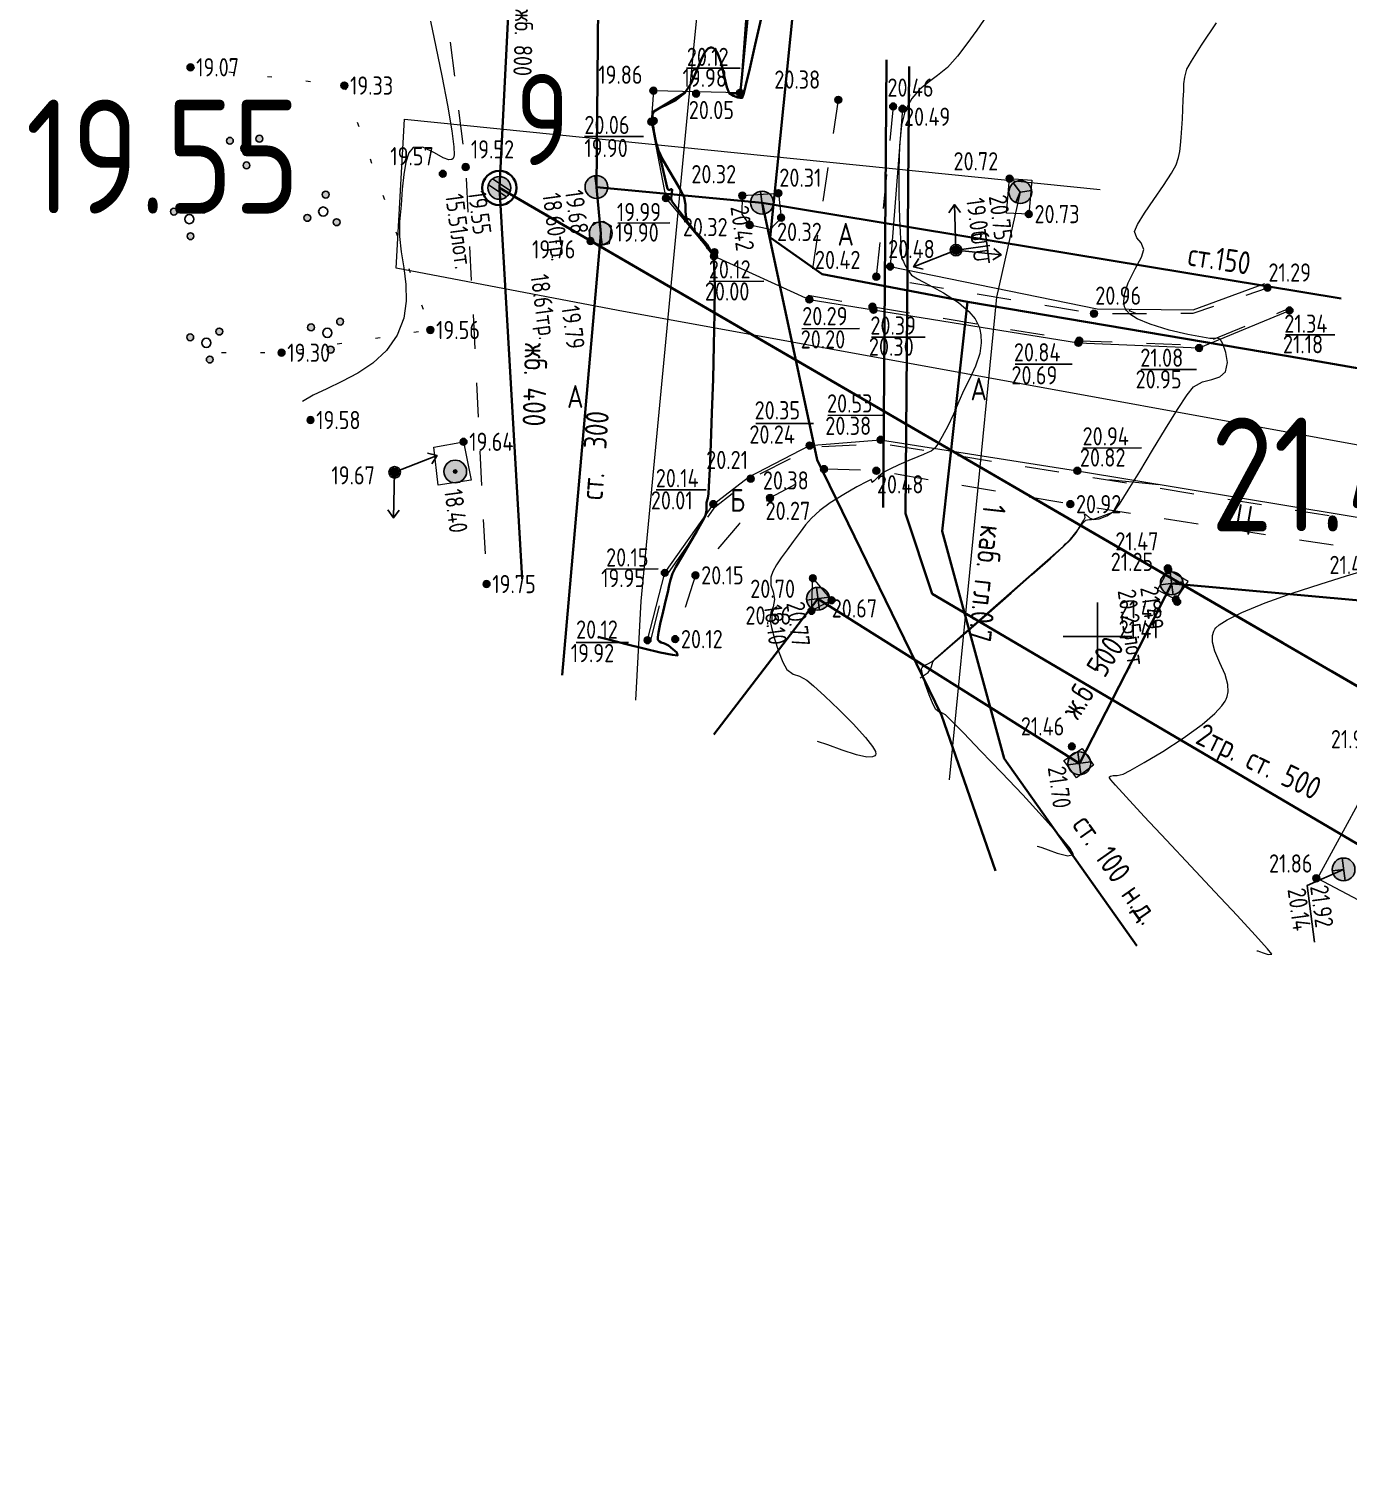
# Model space of a CAD drawing. Header units: metres. Extents: x -149473 to 83396, y -14167 to 104709.
# Drawn here: x -4779.5 to -4750.56, y 42600.38 to 42632.06 of the extents above; entities that cross this region are included whole.
import ezdxf

# ---------------------------------------------------------------- set-up
doc = ezdxf.new("R2010")
doc.units = ezdxf.units.M
for name, pattern in [('g5_01_5x1_5', [1.5, 0.75, -0.75]), ('g5_366', [0.85, 0.1, -0.75]), ('осеваяX2', [4, 2.5, -0.5, 0.5, -0.5])]:
    doc.linetypes.add(name, pattern=pattern)
for name, color, linetype, transparency in [('02_Сетка', 7, 'Continuous', 0.6), ('06_Инженерно-технические сооружения', 7, 'Continuous', 0.6), ('07_Объекты электропередачи', 7, 'Continuous', 0.6), ('10_Границы покрытий и угодий', 7, 'Continuous', 0.6), ('13_Растительность', 7, 'Continuous', 0.6), ('19_Горизонтали', 7, 'Continuous', 0.6), ('30_Канализация', 7, 'Continuous', 0.6), ('31_Водопровод', 7, 'Continuous', 0.6), ('32_Теплосеть', 7, 'Continuous', 0.6), ('33_Газопровод', 7, 'Continuous', 0.6), ('35_Телефон', 7, 'Continuous', 0.6), ('38_Кабели высокого напряжения', 7, 'Continuous', 0.6), ('44_Крышки колодцев', 7, 'Continuous', 0.6), ('45_Номера колодцев', 7, 'Continuous', 0.6), ('61_Отметки высоты поверхности', 7, 'Continuous', 0.6)]:
    doc.layers.add(name, color=color, linetype=linetype, transparency=transparency)
doc.layers.add('Viewport2ForCustomObjects_0', color=7, linetype='Continuous')
for name, color, linetype, lineweight in [('Сети_Горизонтали.Вспомогательные', 1, 'Continuous', 9), ('Сети_Горизонтали.Основные', 1, 'Continuous', 30), ('Сети_К2', 40, 'Continuous', 30), ('Сети_К2.Метки', 40, 'Continuous', 30), ('Сети_Трасса', 1, 'осеваяX2', 30)]:
    doc.layers.add(name, color=color, linetype=linetype, lineweight=lineweight)
doc.styles.add('CustomTextStyle123', font='GOST_0.TTF', dxfattribs={"height": 4})
doc.styles.add('LIKE11', font='GOST_0.TTF')
doc.styles.add('LIKE17', font='GOST_0.TTF')
doc.styles.add('LIKE32', font='GOST_0.TTF')
doc.styles.add('Line_GUGK', font='GOST_0.TTF')
doc.styles.get("Standard").update_dxf_attribs({"font": 'GOST_0.TTF'})
doc.linetypes.add('g5_119_1', pattern='A,4,-1,[31,GUGK_2005.shx,S=0.1,R=0,X=0,Y=0],0.35,[31,GUGK_2005.shx,S=0.08,R=0,X=0,Y=0],3.3,[31,GUGK_2005.shx,S=0.08,R=180,X=0,Y=0],0.35,[31,GUGK_2005.shx,S=0.1,R=180,X=0,Y=0],-1', length=10)
doc.linetypes.add('g5_121_kl', pattern='A,4,-0.4,["Кл",Line_GUGK,S=1,R=0,X=0,Y=-0.5],-2.2,12', length=18.6)
doc.linetypes.add('g5_122_g', pattern='A,1,-1,1.5,-0.4,["Г",Line_GUGK,S=1,R=0,X=0,Y=-0.5],-1.5,1.5,-1,4,-1,4,-1,3', length=20.9)
doc.linetypes.add('g5_122_k', pattern='A,1,-1,1.5,-0.4,["К",Line_GUGK,S=1,R=0,X=0,Y=-0.5],-1.5,1.5,-1,4,-1,4,-1,3', length=20.9)
doc.linetypes.add('g5_122_kl', pattern='A,1,-1,1.5,-0.4,["Кл",Line_GUGK,S=1,R=0,X=0,Y=-0.5],-2.4,1.5,-1,4,-1,4,-1,3', length=21.8)
doc.linetypes.add('g5_122_t', pattern='A,1,-1,1.5,-0.4,["Т",Line_GUGK,S=1,R=0,X=0,Y=-0.5],-1.5,1.5,-1,4,-1,4,-1,3', length=20.9)
doc.linetypes.add('g5_122_v', pattern='A,1,-1,1.5,-0.4,["В",Line_GUGK,S=1,R=0,X=0,Y=-0.5],-1.5,1.5,-1,4,-1,4,-1,3', length=20.9)
doc.linetypes.add('g5_133_t', pattern='A,2,[27,GUGK_2005.shx,S=0.4,R=0,X=0,Y=0],2,-1,2,[27,GUGK_2005.shx,S=0.4,R=0,X=0,Y=0],2,-1,2,[27,GUGK_2005.shx,S=0.4,R=0,X=0,Y=0],2,-0.1,["V",Line_GUGK,S=1,R=0,X=0,Y=-0.5],-1', length=15.1)
doc.linetypes.add('g5_397_1', pattern='A,0,-0.625,[39,GUGK_2005.shx,S=0.5,R=0,X=0.5,Y=0],-1.25,[24,GUGK_2005.shx,S=0.5,R=0,X=0.5,Y=0],-0.625', length=2.5)

# ---------------------------------------------------------------- blocks, each defined once
blk = doc.blocks.new('g5_395_1')
h = blk.add_hatch(color=0)
h.paths.add_polyline_path([(-0.15, 0.75, 1), (0.15, 0.75, 1)])
h.paths.add_polyline_path([(-0.5, -0.375, 1), (-0.8, -0.375, 1)])
h.paths.add_polyline_path([(0.8, -0.375, 1), (0.5, -0.375, 1)])
at = {"color": 0}
for centre, radius in [((0, 0.75), 0.15), ((0, 0), 0.2), ((-0.65, -0.375), 0.15), ((0.65, -0.375), 0.15)]:
    blk.add_circle(centre, radius, dxfattribs=at)
blk = doc.blocks.new('g5_115_1')
at = {"color": 0}
for points in [[(0, 0), (2, 0)], [(1.647, -0.252), (2, 0), (1.647, 0.252)]]:
    blk.add_lwpolyline(points, dxfattribs=at)
blk = doc.blocks.new('g5_117v')
h = blk.add_hatch(color=255)
h.paths.add_polyline_path([(-0.461, 0.037), (0.461, 0.037, 0.921954)])
h.paths.add_polyline_path([(0.461, -0.037), (-0.461, -0.037, 0.921954)])
at = {"color": 0}
blk.add_line((-0.5, 0), (0.5, 0), dxfattribs=at)
blk.add_circle((0, 0), 0.5, dxfattribs=at)
blk = doc.blocks.new('g5_110_1e')
h = blk.add_hatch(color=255)
edge = h.paths.add_edge_path()
edge.add_arc((0, 0), 0.212, 0, 360)
at = {"color": 0}
for p, q in [((0, 1.375), (-0.75, 1.375)), ((0, 0.25), (0, 1.5)), ((0, 1.375), (0.75, 1.375))]:
    blk.add_line(p, q, dxfattribs=at)
for points in [[(-0.2, 1.375), (-0.2, 0.932, -1.040016), (-0.55, 0.932), (-0.55, 1.375)], [(0.2, 1.375), (0.2, 0.932, 1.040016), (0.55, 0.932), (0.55, 1.375)]]:
    blk.add_lwpolyline(points, format="xyb", dxfattribs=at)
blk.add_circle((0, 0), 0.25, dxfattribs=at)
blk = doc.blocks.new('g5_117sv')
h = blk.add_hatch(color=255)
h.paths.add_polyline_path([(-0.038, 0.461, 0.390634), (-0.463, 0, 0.11106), (-0.418, -0.198), (-0.038, 0.022)])
h.paths.add_polyline_path([(0.037, 0.022), (0.418, -0.198, 0.11106), (0.463, 0, 0.390634), (0.037, 0.461)])
h.paths.add_polyline_path([(-0.38, -0.263, 0.524447), (0.38, -0.263), (0, -0.043)])
at = {"color": 0}
for points in [[(0, 0.5), (0, 0)], [(0, 0), (-0.433, -0.25)], [(0.433, -0.25), (0, 0)]]:
    blk.add_lwpolyline(points, dxfattribs=at)
blk.add_circle((0, 0), 0.5, dxfattribs=at)
blk = doc.blocks.new('g5_106_1a')
h = blk.add_hatch(color=255)
edge = h.paths.add_edge_path()
edge.add_arc((0, 0), 0.212, 0, 360)
at = {"color": 0}
blk.add_circle((0, 0), 0.25, dxfattribs=at)
blk = doc.blocks.new('g5_117b')
h = blk.add_hatch(color=255)
edge = h.paths.add_edge_path(flags=16)
edge.add_arc((0, 0), 0.113, 0, 360)
edge = h.paths.add_edge_path()
edge.add_arc((0, 0), 0.463, 0, 360)
h = blk.add_hatch(color=0)
edge = h.paths.add_edge_path()
edge.add_arc((0, 0), 0.075, 0, 360)
at = {"color": 0}
for radius in [0.5, 0.075]:
    blk.add_circle((0, 0), radius, dxfattribs=at)
blk = doc.blocks.new('g5_117kb')
h = blk.add_hatch(color=255)
h.paths.add_polyline_path([(0.037, 0.037), (0.461, 0.037, 0.367426), (0.037, 0.461)])
h.paths.add_polyline_path([(-0.038, 0.461, 0.367426), (-0.461, 0.037), (-0.038, 0.037)])
h.paths.add_polyline_path([(-0.038, -0.038), (-0.461, -0.038, 0.367426), (-0.038, -0.461)])
h.paths.add_polyline_path([(0.037, -0.461, 0.367426), (0.461, -0.038), (0.037, -0.038)])
at = {"color": 0}
for points in [[(-0.5, 0), (0.5, 0)], [(0, 0.5), (0, -0.5)]]:
    blk.add_lwpolyline(points, dxfattribs=at)
blk.add_circle((0, 0), 0.5, dxfattribs=at)
blk = doc.blocks.new('g5_117t')
h = blk.add_hatch(color=255)
h.paths.add_polyline_path([(-0.038, -0.038), (-0.461, -0.038, 0.367426), (-0.038, -0.461)])
h.paths.add_polyline_path([(0.037, -0.461, 0.367426), (0.461, -0.038), (0.037, -0.038)])
h.paths.add_polyline_path([(0.461, 0.037, 0.921954), (-0.461, 0.037)])
at = {"color": 0}
for points in [[(-0.5, 0), (0.5, 0)], [(0, -0.5), (0, 0)]]:
    blk.add_lwpolyline(points, dxfattribs=at)
blk.add_circle((0, 0), 0.5, dxfattribs=at)
blk = doc.blocks.new('g5_012')
at = {"color": 92}
for points in [[(0, -1.5), (0, 1.5)], [(-1.5, 0), (1.5, 0)]]:
    blk.add_lwpolyline(points, dxfattribs=at)
blk = doc.blocks.new('g5_330')
blk.add_hatch(color=0).paths.add_polyline_path([(0.15, 0, 1), (-0.15, 0, 1)])
at = {"color": 0}
blk.add_circle((0, 0), 0.15, dxfattribs=at)
blk = doc.blocks.new('g5_117kl')
h = blk.add_hatch(color=255)
h.paths.add_polyline_path([(0.418, 0.198, 0.633652), (-0.418, 0.198)])
h.paths.add_polyline_path([(-0.446, 0.122, 0.067116), (-0.463, 0, 0.067116), (-0.446, -0.122), (0.446, -0.122, 0.067116), (0.463, 0, 0.067116), (0.446, 0.122)])
h.paths.add_polyline_path([(-0.418, -0.198, 0.633652), (0.418, -0.198)])
at = {"color": 0}
for p, q in [((-0.474, 0.16), (0.474, 0.16)), ((-0.474, -0.16), (0.474, -0.16))]:
    blk.add_line(p, q, dxfattribs=at)
blk.add_circle((0, 0), 0.5, dxfattribs=at)
blk = doc.blocks.new('CustomObjectsInViewport2_0')
at = {"layer": 'Сети_Горизонтали.Вспомогательные', "color": 42, "flags": 128}
for points, elevation in [([(2562.767, 1633.271), (2563.007, 1632.145), (2563.27, 1630.867), (2563.515, 1629.586), (2563.704, 1628.453), (2563.789, 1627.756), (2563.801, 1627.405), (2563.779, 1627.271), (2563.758, 1627.237), (2563.706, 1627.204), (2563.575, 1627.191), (2563.328, 1627.272), (2562.939, 1627.485), (2562.435, 1627.735), (2562.013, 1627.732), (2561.819, 1627.493), (2561.685, 1627.083), (2561.595, 1626.541), (2561.531, 1625.9), (2561.475, 1625.197), (2561.411, 1624.468), (2561.407, 1623.823), (2561.487, 1623.147), (2561.599, 1622.444), (2561.69, 1621.722), (2561.707, 1620.986), (2561.597, 1620.242), (2561.307, 1619.496), (2560.834, 1618.822), (2560.24, 1618.272), (2559.574, 1617.824), (2558.884, 1617.455), (2558.218, 1617.14), (2557.625, 1616.858), (2557.154, 1616.584)], 19.5), ([(2587.186, 1633.533), (2586.736, 1632.877), (2586.297, 1632.269), (2585.889, 1631.731), (2585.443, 1631.241), (2585.012, 1630.88), (2584.602, 1630.579), (2584.223, 1630.268), (2583.884, 1629.879), (2583.594, 1629.343), (2583.435, 1628.703), (2583.346, 1627.804), (2583.311, 1626.75), (2583.315, 1625.648), (2583.345, 1624.604), (2583.385, 1623.723), (2583.421, 1623.111), (2583.438, 1622.875), (2583.472, 1622.797), (2583.513, 1622.721), (2583.568, 1622.601), (2583.689, 1622.371), (2583.866, 1622.122), (2584.128, 1621.958), (2584.635, 1621.698), (2585.274, 1621.35), (2585.93, 1620.922), (2586.39, 1620.528), (2586.658, 1620.205), (2586.787, 1619.977), (2586.833, 1619.86), (2586.869, 1619.742), (2586.916, 1619.506), (2586.93, 1619.156), (2586.863, 1618.696), (2586.678, 1618.135), (2586.428, 1617.593), (2586.166, 1617.075), (2585.943, 1616.584), (2585.706, 1616.021), (2585.457, 1615.498), (2585.22, 1615.051), (2585.02, 1614.715), (2584.882, 1614.528), (2584.731, 1614.409), (2584.582, 1614.343), (2584.393, 1614.263), (2584.152, 1614.156), (2583.76, 1613.989), (2583.315, 1613.798), (2582.915, 1613.619), (2582.659, 1613.485), (2582.419, 1613.292), (2582.233, 1613.106), (2582.15, 1613.026), (2582.128, 1613.094), (2582.106, 1613.164), (2581.922, 1613.073), (2581.475, 1612.833), (2580.895, 1612.502), (2580.308, 1612.139), (2579.845, 1611.802), (2579.477, 1611.465), (2579.216, 1611.17), (2578.979, 1610.851), (2578.683, 1610.44), (2578.409, 1610.071), (2578.158, 1609.73), (2577.946, 1609.416), (2577.788, 1609.131), (2577.699, 1608.875), (2577.706, 1608.528), (2577.802, 1608.233), (2577.856, 1607.895), (2577.795, 1607.579), (2577.7, 1607.33), (2577.661, 1607.02), (2577.721, 1606.675), (2577.854, 1606.175), (2578.032, 1605.628), (2578.225, 1605.143), (2578.403, 1604.831), (2578.673, 1604.628), (2578.961, 1604.53), (2579.283, 1604.359), (2579.571, 1604.113), (2580.071, 1603.658), (2580.685, 1603.076), (2581.314, 1602.446), (2581.858, 1601.849), (2582.166, 1601.45), (2582.29, 1601.222), (2582.309, 1601.115), (2582.297, 1601.076), (2582.263, 1601.036), (2582.154, 1600.987), (2581.907, 1600.984), (2581.464, 1601.078), (2580.823, 1601.289), (2580.206, 1601.515), (2579.745, 1601.664)], 20.5), ([(2589.384, 1597.075), (2589.443, 1597.06), (2589.589, 1597.013), (2589.86, 1596.914), (2590.265, 1596.77), (2590.725, 1596.651), (2590.984, 1596.707), (2590.834, 1596.977), (2590.35, 1597.564), (2589.624, 1598.376), (2588.749, 1599.322), (2587.817, 1600.309), (2586.919, 1601.246), (2586.148, 1602.041), (2585.596, 1602.602), (2585.355, 1602.838), (2585.201, 1602.92), (2585.063, 1602.967), (2584.934, 1603.064), (2584.815, 1603.293), (2584.645, 1603.715), (2584.472, 1604.204), (2584.366, 1604.558), (2584.322, 1604.76), (2584.315, 1604.849), (2584.32, 1604.877), (2584.334, 1604.91), (2584.374, 1604.963), (2584.454, 1605.017), (2584.59, 1605.072), (2584.782, 1605.173), (2585.03, 1605.382), (2585.587, 1605.861), (2586.366, 1606.536), (2587.28, 1607.332), (2588.243, 1608.174), (2589.167, 1608.988), (2589.967, 1609.699), (2590.556, 1610.232), (2590.846, 1610.513), (2591.087, 1610.826), (2591.289, 1611.137), (2591.429, 1611.381), (2591.484, 1611.494), (2591.468, 1611.587), (2591.459, 1611.661), (2591.528, 1611.604), (2591.675, 1611.483), (2591.857, 1611.408), (2592.105, 1611.44), (2592.433, 1611.568), (2592.773, 1611.79), (2592.994, 1612.084), (2593.381, 1612.692), (2593.881, 1613.513), (2594.443, 1614.445), (2595.012, 1615.384), (2595.537, 1616.229), (2595.966, 1616.877), (2596.245, 1617.225), (2596.641, 1617.451), (2597.046, 1617.553), (2597.401, 1617.658), (2597.651, 1617.891), (2597.731, 1618.29), (2597.666, 1618.733), (2597.535, 1619.111), (2597.415, 1619.315), (2597.286, 1619.361), (2597.135, 1619.341), (2596.954, 1619.342), (2596.638, 1619.399), (2595.993, 1619.525), (2595.176, 1619.717), (2594.344, 1619.97), (2593.771, 1620.214), (2593.448, 1620.42), (2593.303, 1620.568), (2593.255, 1620.644), (2593.216, 1620.741), (2593.18, 1620.951), (2593.214, 1621.298), (2593.38, 1621.792), (2593.681, 1622.397), (2593.955, 1622.911), (2594.065, 1623.247), (2593.943, 1623.538), (2593.751, 1623.763), (2593.66, 1624.04), (2593.786, 1624.342), (2594.095, 1624.84), (2594.503, 1625.444), (2594.926, 1626.061), (2595.279, 1626.598), (2595.48, 1626.965), (2595.588, 1627.288), (2595.64, 1627.553), (2595.668, 1627.826), (2595.703, 1628.172), (2595.737, 1628.574), (2595.754, 1628.977), (2595.768, 1629.39), (2595.795, 1629.825), (2595.815, 1630.209), (2595.822, 1630.513), (2595.855, 1630.809), (2595.955, 1631.168), (2596.152, 1631.517), (2596.599, 1632.217), (2597.245, 1633.198)], 21), ([(2599.024, 1592.487), (2599.057, 1592.478), (2599.141, 1592.449), (2599.298, 1592.392), (2599.51, 1592.326), (2599.672, 1592.338), (2599.485, 1592.575), (2598.949, 1593.169), (2598.151, 1594.031), (2597.178, 1595.072), (2596.118, 1596.202), (2595.057, 1597.334), (2594.082, 1598.377), (2593.282, 1599.244), (2592.825, 1599.751), (2592.62, 1599.992), (2592.558, 1600.076), (2592.552, 1600.092), (2592.563, 1600.116), (2592.606, 1600.148), (2592.711, 1600.168), (2592.898, 1600.178), (2593.154, 1600.235), (2593.458, 1600.396), (2594.079, 1600.747), (2594.895, 1601.235), (2595.784, 1601.81), (2596.625, 1602.417), (2597.181, 1602.893), (2597.49, 1603.226), (2597.628, 1603.43), (2597.675, 1603.525), (2597.714, 1603.634), (2597.756, 1603.851), (2597.745, 1604.173), (2597.628, 1604.599), (2597.396, 1605.12), (2597.172, 1605.629), (2597.071, 1606.024), (2597.079, 1606.313), (2597.136, 1606.501), (2597.183, 1606.594), (2597.228, 1606.657), (2597.373, 1606.792), (2597.712, 1607.01), (2598.356, 1607.327), (2599.39, 1607.745), (2600.575, 1608.168), (2601.8, 1608.57), (2602.956, 1608.929), (2603.933, 1609.222)], 21.5)]:
    blk.add_lwpolyline(points, dxfattribs=dict(at, elevation=elevation))
at = {"layer": 'Сети_Горизонтали.Основные', "color": 40, "elevation": 20, "flags": 128}
blk.add_lwpolyline([(2577.28, 1633.385), (2577.013, 1632.242), (2576.772, 1631.193), (2576.594, 1630.421), (2576.52, 1630.105), (2576.47, 1629.98), (2576.43, 1629.899), (2576.352, 1629.902), (2576.256, 1629.922), (2576.056, 1629.987), (2575.865, 1630.11), (2575.771, 1630.375), (2575.659, 1630.874), (2575.517, 1631.441), (2575.375, 1631.833), (2575.248, 1632.035), (2575.152, 1632.106), (2575.1, 1632.119), (2575.048, 1632.116), (2574.949, 1632.069), (2574.81, 1631.908), (2574.637, 1631.572), (2574.424, 1631.045), (2574.196, 1630.52), (2573.931, 1630.122), (2573.526, 1629.81), (2573.099, 1629.587), (2572.745, 1629.428), (2572.56, 1629.308), (2572.508, 1629.175), (2572.507, 1629.043), (2572.522, 1628.879), (2572.537, 1628.674), (2572.577, 1628.367), (2572.651, 1627.993), (2572.771, 1627.589), (2572.948, 1627.211), (2573.206, 1626.762), (2573.489, 1626.296), (2573.737, 1625.868), (2573.892, 1625.532), (2573.954, 1625.232), (2573.957, 1624.981), (2573.966, 1624.735), (2574.046, 1624.447), (2574.264, 1624.141), (2574.583, 1623.835), (2574.913, 1623.475), (2575.163, 1623.005), (2575.217, 1622.541), (2575.237, 1621.654), (2575.231, 1620.456), (2575.204, 1619.055), (2575.163, 1617.561), (2575.115, 1616.084), (2575.064, 1614.733), (2575.019, 1613.617), (2574.985, 1612.848), (2574.968, 1612.533), (2574.928, 1612.343), (2574.883, 1612.154), (2574.874, 1611.984), (2574.87, 1611.8), (2574.83, 1611.586), (2574.707, 1611.339), (2574.454, 1610.896), (2574.133, 1610.352), (2573.807, 1609.798), (2573.538, 1609.329), (2573.389, 1609.037), (2573.292, 1608.754), (2573.241, 1608.519), (2573.18, 1608.222), (2573.095, 1607.881), (2572.969, 1607.377), (2572.842, 1606.833), (2572.767, 1606.454), (2572.74, 1606.244), (2572.741, 1606.154), (2572.748, 1606.128), (2572.766, 1606.097), (2572.81, 1606.05), (2572.894, 1606.007), (2573.029, 1605.968), (2573.212, 1605.879), (2573.407, 1605.723), (2573.569, 1605.565), (2573.61, 1605.446), (2573.386, 1605.463), (2572.851, 1605.576), (2572.13, 1605.749), (2571.348, 1605.944), (2570.631, 1606.124), (2570.105, 1606.252)], dxfattribs=at)
at = {"layer": 'Сети_К2'}
blk.add_line((2651.614, 1576.106), (2566.438, 1625.576), dxfattribs=at)
at = {"layer": 'Сети_К2', "linetype": 'Continuous'}
for start, end in [(0, 180), (180, 0)]:
    blk.add_arc((2565.789, 1625.953), 0.75, start, end, dxfattribs=at)
at = {"layer": 'Сети_Трасса', "ltscale": 5, "flags": 128}
blk.add_lwpolyline([(3045.266, 1304.235), (3024.481, 1321.008), (2949.954, 1381.6), (2816.617, 1488.592), (2738.008, 1530.067), (2660.178, 1571.132), (2652.262, 1575.729), (2565.789, 1625.953)], dxfattribs=at)
at = {"layer": 'Сети_К2.Метки', "linetype": 'Continuous', "style": 'CustomTextStyle123'}
blk.add_text('9', height=4, dxfattribs=at).set_placement((2566.503, 1626.953, 19.584))

msp = doc.modelspace()

# ---------------------------------------------------------------- linework, layer by layer
at = {"layer": '06_Инженерно-технические сооружения', "color": 7, "linetype": 'Continuous', "lineweight": 20, "flags": 128}
for points in [[(-4757.563, 42627.994), (-4758.052, 42628.012), (-4757.985, 42628.773), (-4757.499, 42628.742), (-4757.563, 42627.994)], [(-4763.056, 42628.453), (-4762.996, 42627.915), (-4763.239, 42627.656), (-4763.685, 42627.755), (-4763.853, 42627.99), (-4763.845, 42628.4), (-4763.056, 42628.453)], [(-4766.892, 42627.842), (-4766.725, 42627.737), (-4766.765, 42627.343), (-4766.995, 42627.29), (-4767.177, 42627.404), (-4767.206, 42627.634), (-4767.094, 42627.809), (-4766.892, 42627.842)], [(-4770.518, 42622.046), (-4770.614, 42622.879), (-4769.962, 42623), (-4769.794, 42622.155), (-4770.518, 42622.046)], [(-4754.505, 42620.188), (-4754.739, 42619.749), (-4754.338, 42619.542), (-4754.069, 42619.932), (-4754.505, 42620.188)], [(-4762.331, 42619.291), (-4762.3, 42620.007), (-4761.89, 42619.524), (-4762.331, 42619.291)], [(-4756.396, 42616.27), (-4756.142, 42615.906), (-4756.515, 42615.627), (-4756.796, 42616.007), (-4756.396, 42616.27)], [(-4748.645, 42612.05), (-4751.232, 42613.423), (-4749.735, 42616.172), (-4748.461, 42615.486), (-4749.079, 42614.396), (-4747.878, 42613.759), (-4748.645, 42612.05)]]:
    msp.add_lwpolyline(points, dxfattribs=at)
at = {"layer": '10_Границы покрытий и угодий', "color": 7, "linetype": 'Continuous', "lineweight": 20, "flags": 128}
for points in [[(-4763.174, 42640.974), (-4763.621, 42634.339), (-4763.897, 42630.651), (-4765.797, 42630.701), (-4765.844, 42630.021), (-4765.522, 42628.345), (-4764.468, 42627.07), (-4762.378, 42626.121), (-4760.971, 42625.896), (-4756.476, 42625.171), (-4753.827, 42625.058), (-4751.843, 42625.88)], [(-4765.926, 42618.647), (-4765.547, 42620.125), (-4764.481, 42621.632), (-4763.713, 42622.227), (-4762.37, 42622.917), (-4760.815, 42623.043), (-4756.498, 42622.364), (-4749.516, 42621.208)]]:
    msp.add_lwpolyline(points, dxfattribs=at)
at = {"layer": '10_Границы покрытий и угодий', "color": 7, "linetype": 'g5_01_5x1_5', "lineweight": 20, "flags": 128}
for points in [[(-4770.441, 42633.252), (-4769.916, 42629.026), (-4769.457, 42619.879)], [(-4761.742, 42630.501), (-4762.4, 42626.216)], [(-4760.539, 42630.356), (-4760.908, 42626.621), (-4756.134, 42625.811), (-4753.958, 42625.819), (-4752.328, 42626.38)], [(-4762.4, 42626.216), (-4760.993, 42625.965), (-4756.457, 42625.217), (-4753.824, 42625.121), (-4751.881, 42625.914)], [(-4765.849, 42618.677), (-4765.492, 42620.093), (-4764.444, 42621.572), (-4763.663, 42622.19), (-4762.302, 42622.885), (-4760.783, 42622.963), (-4756.526, 42622.278), (-4749.549, 42621.151), (-4746.956, 42620.706), (-4746.111, 42619.401), (-4745.465, 42616.386), (-4748.492, 42609.827)], [(-4749.249, 42609.82), (-4749.281, 42610.276), (-4748.9, 42610.502), (-4746.116, 42616.582), (-4746.736, 42619.226), (-4747.351, 42620.156), (-4749.612, 42620.529), (-4756.653, 42621.632), (-4760.906, 42622.363), (-4762.056, 42622.4), (-4763.238, 42621.767), (-4763.917, 42621.202), (-4764.875, 42620.071), (-4765.319, 42618.671)]]:
    msp.add_lwpolyline(points, dxfattribs=at)
at = {"layer": '10_Границы покрытий и угодий', "color": 7, "linetype": 'g5_366', "lineweight": 20, "flags": 128}
msp.add_lwpolyline([(-4775.952, 42631.215), (-4772.577, 42630.814), (-4770.689, 42625.452), (-4773.954, 42624.953), (-4775.991, 42624.953)], dxfattribs=at)
at = {"layer": '13_Растительность', "color": 92, "linetype": 'g5_397_1', "lineweight": 20, "flags": 128}
msp.add_lwpolyline([(-4760.335, 42630.304), (-4760.605, 42626.843), (-4756.065, 42625.914), (-4753.958, 42625.896), (-4752.383, 42626.469)], dxfattribs=at)
at = {"layer": '19_Горизонтали', "color": 32, "linetype": 'Continuous', "lineweight": 30, "elevation": 10, "flags": 128}
for points in [[(-4764.138, 42630.647), (-4764.013, 42630.643, 0.395492), (-4763.877, 42630.764), (-4763.605, 42633.623, -0.063154), (-4763.526, 42633.975), (-4763.471, 42634.126, -0.143675), (-4763.448, 42634.158), (-4763.431, 42634.171)], [(-4765.685, 42629.387), (-4765.486, 42628.55, 0.60428), (-4765.422, 42628.534), (-4765.422, 42628.534, -0.73617), (-4765.384, 42628.516), (-4765.406, 42628.349, 0.112074), (-4765.401, 42628.3), (-4765.401, 42628.3, 0.084565), (-4765.378, 42628.256), (-4764.822, 42627.53, -0.000141), (-4764.6, 42627.24), (-4764.489, 42627.095)]]:
    msp.add_lwpolyline(points, format="xyb", dxfattribs=at)
for points in [[(-4765.791, 42630.247), (-4765.105, 42630.653)], [(-4765.409, 42628.324), (-4765.409, 42628.332)]]:
    msp.add_lwpolyline(points, dxfattribs=at)
at = {"layer": '19_Горизонтали', "color": 32, "linetype": 'Continuous', "lineweight": 20, "elevation": 10.5, "flags": 128}
for points in [[(-4755.308, 42625.908), (-4755.349, 42625.896, 0.723374), (-4755.35, 42625.869), (-4755.204, 42625.815)], [(-4759.946, 42617.822), (-4759.811, 42617.91, 0.203238), (-4759.7, 42618.074), (-4759.7, 42618.074, -0.165727), (-4759.6, 42618.25), (-4756.856, 42620.666, 0.054077), (-4756.484, 42621.072), (-4756.373, 42621.224, -0.237959), (-4756.231, 42621.296), (-4756.231, 42621.296, 0.089529), (-4756.059, 42621.328), (-4755.663, 42621.477)]]:
    msp.add_lwpolyline(points, format="xyb", dxfattribs=at)
msp.add_lwpolyline([(-4754.709, 42622.052), (-4755.808, 42622.162)], dxfattribs=at)
at = {"layer": '30_Канализация', "color": 42, "linetype": 'g5_122_kl', "lineweight": 30, "flags": 128}
msp.add_lwpolyline([(-4765.468, 42700.816), (-4769.176, 42628.569), (-4721.982, 42601.158), (-4643.763, 42559.888), (-4577.094, 42506.392), (-4539.83, 42476.096), (-4529.438, 42467.71), (-4503.813, 42475.716), (-4460.379, 42527.88), (-4434.118, 42524.323), (-4423.121, 42522.263), (-4413.186, 42519.778)], dxfattribs=at)
at = {"layer": '30_Канализация', "color": 42, "linetype": 'g5_121_kl', "lineweight": 30, "flags": 128}
msp.add_lwpolyline([(-4769.176, 42628.569), (-4768.677, 42619.996)], dxfattribs=at)
at = {"layer": '30_Канализация', "color": 12, "linetype": 'g5_122_k', "lineweight": 30, "flags": 128}
for points in [[(-4762.188, 42619.557), (-4756.454, 42615.946), (-4754.426, 42619.894), (-4741.735, 42618.74), (-4734.257, 42618.258)], [(-4762.188, 42619.557), (-4764.471, 42616.577)]]:
    msp.add_lwpolyline(points, dxfattribs=at)
at = {"layer": '31_Водопровод', "color": 94, "linetype": 'g5_122_v', "lineweight": 30, "flags": 128}
for points in [[(-4767.8, 42617.881), (-4766.952, 42627.572), (-4767.046, 42628.588), (-4766.907, 42643.739), (-4766.143, 42653.996), (-4765.287, 42674.42), (-4764.169, 42695.6), (-4762.976, 42725.907), (-4762.68, 42730.481)], [(-4767.046, 42628.588), (-4763.414, 42628.245), (-4762.205, 42622.605), (-4759.477, 42617.002), (-4758.29, 42613.589)], [(-4763.414, 42628.245), (-4750.711, 42626.144)]]:
    msp.add_lwpolyline(points, dxfattribs=at)
at = {"layer": '32_Теплосеть', "color": 5, "linetype": 'g5_122_t', "lineweight": 30, "flags": 128}
for points in [[(-4760.686, 42631.379), (-4760.759, 42621.556)], [(-4760.267, 42621.425), (-4760.185, 42631.232)], [(-4760.267, 42621.425), (-4759.682, 42619.667), (-4750.15, 42614.054), (-4731.332, 42603.375), (-4712.55, 42593.027), (-4702.768, 42588.054), (-4680.739, 42576.618), (-4667.084, 42569.58), (-4659.119, 42565.181), (-4653.312, 42562.592), (-4652.022, 42564.37)]]:
    msp.add_lwpolyline(points, dxfattribs=at)
at = {"layer": '33_Газопровод', "color": 132, "linetype": 'g5_122_g', "lineweight": 30, "flags": 128}
for points in [[(-4762.568, 42634.076), (-4763.237, 42627.482), (-4762.098, 42626.675), (-4758.909, 42626.073), (-4759.462, 42621.039), (-4758.106, 42616.053), (-4755.19, 42611.941)], [(-4758.909, 42626.073), (-4751.531, 42624.821), (-4749.602, 42624.481)]]:
    msp.add_lwpolyline(points, dxfattribs=at)
at = {"layer": '35_Телефон', "color": 6, "linetype": 'g5_133_t', "lineweight": 20, "flags": 128}
msp.add_lwpolyline([(-4757.749, 42628.478), (-4758.271, 42626.174), (-4759.311, 42615.582)], dxfattribs=at)
at = {"layer": '38_Кабели высокого напряжения', "color": 1, "linetype": 'g5_119_1', "lineweight": 20, "flags": 128}
for points in [[(-4762.621, 42672.745), (-4763.579, 42644.833), (-4764.908, 42631.713), (-4766.07, 42619.506), (-4766.188, 42617.33)], [(-4743.586, 42621.694), (-4766.567, 42625.882), (-4771.44, 42626.806), (-4771.254, 42630.076), (-4755.995, 42628.534)]]:
    msp.add_lwpolyline(points, dxfattribs=at)
at = {"layer": '45_Номера колодцев', "flags": 128}
msp.add_lwpolyline([(-4751.299, 42612.022), (-4751.454, 42613.268), (-4750.658, 42613.619)], dxfattribs=at)
at = {"layer": '61_Отметки высоты поверхности', "flags": 128}
for points in [[(-4765.073, 42631.197), (-4763.896, 42631.195)], [(-4767.307, 42629.7), (-4766.011, 42629.7)], [(-4766.577, 42627.793), (-4765.439, 42627.799)], [(-4764.577, 42626.519), (-4763.372, 42626.524)], [(-4762.54, 42625.479), (-4761.277, 42625.483)], [(-4761.01, 42625.293), (-4759.834, 42625.298)], [(-4751.933, 42625.344), (-4750.852, 42625.347)], [(-4757.861, 42624.705), (-4756.612, 42624.705)], [(-4755.109, 42624.582), (-4753.886, 42624.587)], [(-4761.97, 42623.576), (-4760.772, 42623.583)], [(-4763.549, 42623.398), (-4762.291, 42623.404), (-4762.289, 42623.404)], [(-4756.381, 42622.859), (-4755.09, 42622.867)], [(-4765.734, 42621.943), (-4764.637, 42621.943)], [(-4766.836, 42620.204), (-4765.695, 42620.21)], [(-4767.494, 42618.599), (-4766.342, 42618.599)]]:
    msp.add_lwpolyline(points, dxfattribs=at)

# ---------------------------------------------------------------- block references
at = {"layer": '02_Сетка', "color": 92, "linetype": 'Continuous', "lineweight": 15, "ltscale": 0.5, "xscale": 0.5, "yscale": 0.5, "zscale": 0.5}
msp.add_blockref('g5_012', (-4756.056, 42618.725), dxfattribs=at)
at = {"layer": '07_Объекты электропередачи', "color": 7, "linetype": 'Continuous', "lineweight": 20}
for name, p, xscale, yscale, zscale, rotation in [('g5_115_1', (-4759.16, 42627.204, 10.284), 0.4999999999999999, 0.4999999999999999, 0.4999999999999999, 91.9172707554466), ('g5_110_1e', (-4759.16, 42627.204, 10.284), 0.4999999999999999, 0.4999999999999999, 0.4999999999999999, 277.5631784342272), ('g5_115_1', (-4759.16, 42627.204, 10.285), 0.5, 0.5, 0.5, 201.5957244474592), ('g5_115_1', (-4759.16, 42627.204, 10.284), 0.5, 0.5, 0.5, 353.9540631684008), ('g5_115_1', (-4771.473, 42622.33, 9.728), 0.5, 0.5, 0.5, 21.59572968378675), ('g5_115_1', (-4771.473, 42622.33, 9.728), 0.5, 0.5, 0.5, 268.3630229052467), ('g5_106_1a', (-4771.473, 42622.33, 9.728), 0.4999999999999999, 0.4999999999999999, 0.4999999999999999, 277.5631784342272)]:
    msp.add_blockref(name, p, dxfattribs=dict(at, xscale=xscale, yscale=yscale, zscale=zscale, rotation=rotation))
at = {"layer": '10_Границы покрытий и угодий', "color": 7, "linetype": 'Continuous', "lineweight": 20, "ltscale": 0.5, "xscale": 0.5, "yscale": 0.5, "zscale": 0.5}
for p, rotation in [((-4774.75, 42629.438), 304.1282429845079), ((-4775.978, 42627.884), 304.1282429845079), ((-4773.04, 42628.05), 111.5994239055113), ((-4772.951, 42625.389), 311.2532504398552), ((-4775.602, 42625.171), 311.2532504398552)]:
    msp.add_blockref('g5_395_1', p, dxfattribs=dict(at, rotation=rotation))
at = {"layer": '44_Крышки колодцев', "color": 7, "linetype": 'Continuous', "lineweight": 20}
for name, p, xscale, yscale, zscale, rotation in [('g5_117kl', (-4769.176, 42628.569, 9.776), 0.5, 0.5, 0.5, 326.3099380122847), ('g5_117v', (-4767.046, 42628.588, 9.841), 0.4999999999999999, 0.4999999999999999, 0.4999999999999999, 277.5631784342272), ('g5_117sv', (-4757.749, 42628.478, 10.374), 0.4999999999999999, 0.4999999999999999, 0.4999999999999999, 277.5631784342272), ('g5_117v', (-4763.414, 42628.245, 10.208), 0.4999999999999999, 0.4999999999999999, 0.4999999999999999, 277.5631784342272), ('g5_117v', (-4766.952, 42627.572, 9.895), 0.4999999999999999, 0.4999999999999999, 0.4999999999999999, 277.5631784342272), ('g5_117b', (-4770.145, 42622.348, 9.826), 0.4999999999999999, 0.4999999999999999, 0.4999999999999999, 277.5631784342272), ('g5_117kb', (-4754.426, 42619.894, 10.745), 0.4999999999999999, 0.4999999999999999, 0.4999999999999999, 277.5631784342272), ('g5_117kb', (-4762.188, 42619.557, 10.384), 0.4999999999999999, 0.4999999999999999, 0.4999999999999999, 277.5631784342272), ('g5_117kb', (-4756.454, 42615.946, 10.85), 0.4999999999999999, 0.4999999999999999, 0.4999999999999999, 277.5631784342272), ('g5_117t', (-4750.658, 42613.619, 10.957), 0.4999999999999999, 0.4999999999999999, 0.4999999999999999, 277.5631784342272)]:
    msp.add_blockref(name, p, dxfattribs=dict(at, xscale=xscale, yscale=yscale, zscale=zscale, rotation=rotation))
at = {"layer": '61_Отметки высоты поверхности', "color": 7, "linetype": 'Continuous', "lineweight": 20, "xscale": 0.5, "yscale": 0.5, "zscale": 0.5}
for p in [(-4775.952, 42631.215, 9.533), (-4772.577, 42630.814, 9.664), (-4765.797, 42630.701, 9.932), (-4764.861, 42630.636, 10.024), (-4763.897, 42630.651, 9.992), (-4761.742, 42630.501, 10.191), (-4760.539, 42630.356, 10.232), (-4760.335, 42630.304, 10.247), (-4765.844, 42630.021, 9.952), (-4765.788, 42630.039, 10.031), (-4769.916, 42629.026, 9.76), (-4770.417, 42628.879, 9.787), (-4757.985, 42628.773, 10.362), (-4765.522, 42628.345, 9.95), (-4763.845, 42628.4, 10.159), (-4763.056, 42628.453, 10.153), (-4757.563, 42627.994, 10.364), (-4763.685, 42627.755, 10.162), (-4762.996, 42627.915, 10.162), (-4767.177, 42627.404, 9.877), (-4764.468, 42627.07, 10.001), (-4764.459, 42627.158, 10.062), (-4760.605, 42626.843, 10.238), (-4760.908, 42626.621, 10.209), (-4752.328, 42626.38, 10.646), (-4762.378, 42626.121, 10.101), (-4760.993, 42625.965, 10.196), (-4760.971, 42625.896, 10.15), (-4756.134, 42625.811, 10.467), (-4751.843, 42625.88, 10.588), (-4770.689, 42625.452, 9.779), (-4756.476, 42625.171, 10.344), (-4756.457, 42625.217, 10.422), (-4773.954, 42624.953, 9.649), (-4753.827, 42625.058, 10.473), (-4773.319, 42623.477, 9.789), (-4769.962, 42623, 9.82), (-4762.37, 42622.917, 10.12), (-4760.815, 42623.043, 10.188), (-4762.056, 42622.4, 10.191), (-4760.906, 42622.363, 10.242), (-4756.498, 42622.364, 10.412), (-4763.663, 42622.19, 10.104), (-4764.481, 42621.632, 10.005), (-4763.238, 42621.767, 10.134), (-4756.653, 42621.632, 10.46), (-4765.547, 42620.125, 9.975), (-4764.875, 42620.071, 10.075), (-4754.514, 42620.225, 10.626), (-4754.505, 42620.188, 10.733), (-4769.457, 42619.879, 9.873), (-4762.3, 42620.007, 10.348), (-4761.89, 42619.524, 10.335), (-4754.338, 42619.542, 10.742), (-4754.307, 42619.49, 10.706), (-4762.331, 42619.291, 10.332), (-4765.926, 42618.647, 9.962), (-4765.319, 42618.671, 10.062), (-4756.619, 42616.317, 10.729), (-4751.256, 42613.424, 10.831)]:
    msp.add_blockref('g5_330', p, dxfattribs=at)
at = {"layer": 'Viewport2ForCustomObjects_0', "xscale": 0.5, "yscale": 0.5, "zscale": 0.5}
msp.add_blockref('CustomObjectsInViewport2_0', (-6052.071, 41815.592), dxfattribs=at)

# ---------------------------------------------------------------- texts
at = {"color": 6, "linetype": 'ByBlock', "lineweight": 60, "char_height": 2.5, "attachment_point": 1}
for s, insert in [('19.55', (-4779.568, 42630.506)), ('21.47', (-4753.576, 42623.532))]:
    msp.add_mtext_dynamic_manual_height_columns(s, width=1.54304, gutter_width=6.25, heights=[0], dxfattribs=dict(at, insert=insert))
at = {"layer": '10_Границы покрытий и угодий', "color": 7, "linetype": 'Continuous', "lineweight": 15, "style": 'LIKE11'}
for s, p in [('А', (-4761.76, 42627.302)), ('А', (-4767.692, 42623.743)), ('А', (-4758.842, 42623.91)), ('Б', (-4764.114, 42621.465))]:
    msp.add_text(s, height=0.5, dxfattribs=at).set_placement(p)
msp.add_text('Ц', height=0.5, rotation=350.2671, dxfattribs=at).set_placement((-4753.062, 42621.152))
at = {"layer": '30_Канализация', "color": 42, "linetype": 'Continuous', "lineweight": 20}
for s, height, style, p in [('жб. 800', 0.4, 'LIKE11', (-4768.828, 42632.491, 6.082)), ('жб. 400', 0.5, 'LIKE32', (-4768.617, 42625.173, 6.082))]:
    msp.add_text(s, height=height, rotation=268.3035, dxfattribs=dict(at, style=style)).set_placement(p)
at = {"layer": '30_Канализация', "color": 12, "linetype": 'Continuous', "lineweight": 15, "style": 'LIKE32'}
msp.add_text('ж.б. 500', height=0.5, rotation=57.7112, dxfattribs=at).set_placement((-4756.486, 42616.875))
at = {"layer": '31_Водопровод', "color": 94, "linetype": 'Continuous', "lineweight": 15, "style": 'LIKE32'}
msp.add_text('ст.150', height=0.5, rotation=351.1645, dxfattribs=at).set_placement((-4754.097, 42626.871))
at = {"layer": '31_Водопровод', "color": 94, "linetype": 'Continuous', "lineweight": 20, "style": 'LIKE32'}
msp.add_text('ст.  300', height=0.5, rotation=85.7427, dxfattribs=at).set_placement((-4766.914, 42621.713, 9.722))
at = {"layer": '32_Теплосеть', "color": 5, "linetype": 'Continuous', "lineweight": 15, "style": 'LIKE32'}
msp.add_text('2тр. ст. 500', height=0.5, rotation=334.2139, dxfattribs=at).set_placement((-4753.934, 42616.397))
at = {"layer": '33_Газопровод', "color": 132, "linetype": 'Continuous', "lineweight": 15, "style": 'LIKE32'}
msp.add_text('ст. 100 н.д.', height=0.5, rotation=305.1876, dxfattribs=at).set_placement((-4756.632, 42614.595))
at = {"layer": '35_Телефон', "color": 6, "linetype": 'Continuous', "lineweight": 15, "style": 'LIKE32'}
msp.add_text('1 каб. гл.0.7', height=0.5, rotation=263.6181, dxfattribs=at).set_placement((-4758.559, 42621.648))
at = {"layer": '45_Номера колодцев', "color": 7, "linetype": 'Continuous', "lineweight": 15, "ltscale": 0.5, "style": 'LIKE17'}
for s, p in [('15.51лот.', (-4770.366, 42628.411)), ('19.55', (-4769.87, 42628.477)), ('18.60тр.', (-4768.235, 42628.43)), ('19.68', (-4767.74, 42628.496)), ('19.06', (-4758.939, 42628.32)), ('20.75', (-4758.443, 42628.386)), ('20.42', (-4764.108, 42628.153)), ('18.61тр.', (-4768.496, 42626.646)), ('19.79', (-4767.819, 42625.96)), ('18.40', (-4770.39, 42621.934)), ('21.49', (-4755.12, 42619.802)), ('20.77', (-4762.882, 42619.465)), ('20.25лот.', (-4755.616, 42619.736)), ('18.10', (-4763.377, 42619.399)), ('21.70', (-4757.148, 42615.854)), ('20.14', (-4751.889, 42613.182)), ('21.92', (-4751.394, 42613.248))]:
    msp.add_text(s, height=0.4, rotation=277.5632, dxfattribs=at).set_placement(p)
at = {"layer": '61_Отметки высоты поверхности', "color": 7, "linetype": 'Continuous', "lineweight": 15, "ltscale": 0.5, "style": 'LIKE17'}
for s, p in [('20.12', (-4765.064, 42631.243)), ('19.07', (-4775.827, 42631.015)), ('19.86', (-4767.007, 42630.852)), ('19.98', (-4765.158, 42630.785)), ('19.33', (-4772.452, 42630.614)), ('20.38', (-4763.145, 42630.745)), ('20.46', (-4760.664, 42630.569)), ('20.05', (-4765.021, 42630.077)), ('20.49', (-4760.301, 42629.93)), ('20.06', (-4767.311, 42629.75)), ('19.52', (-4769.801, 42629.214)), ('19.90', (-4767.311, 42629.245)), ('19.57', (-4771.569, 42629.064)), ('20.72', (-4759.215, 42628.953)), ('20.32', (-4764.965, 42628.67)), ('20.31', (-4763.035, 42628.593)), ('19.99', (-4766.598, 42627.839)), ('20.73', (-4757.438, 42627.794)), ('19.90', (-4766.632, 42627.389)), ('20.32', (-4765.152, 42627.509)), ('20.32', (-4763.086, 42627.405)), ('19.76', (-4768.461, 42627.022)), ('20.48', (-4760.647, 42627.028)), ('20.42', (-4762.254, 42626.789)), ('20.12', (-4764.582, 42626.582)), ('21.29', (-4752.307, 42626.513)), ('20.00', (-4764.669, 42626.098)), ('20.96', (-4756.105, 42626.006)), ('20.29', (-4762.533, 42625.556)), ('19.56', (-4770.564, 42625.252)), ('20.39', (-4761.038, 42625.35)), ('21.34', (-4751.958, 42625.39)), ('20.20', (-4762.566, 42625.046)), ('20.30', (-4761.07, 42624.887)), ('21.18', (-4751.988, 42624.94)), ('19.30', (-4773.829, 42624.753)), ('20.84', (-4757.89, 42624.763)), ('21.08', (-4755.116, 42624.644)), ('20.69', (-4757.944, 42624.26)), ('20.95', (-4755.22, 42624.169)), ('20.53', (-4761.989, 42623.641)), ('19.58', (-4773.194, 42623.277)), ('20.35', (-4763.577, 42623.491)), ('20.24', (-4763.692, 42622.959)), ('20.38', (-4762.027, 42623.15)), ('20.94', (-4756.383, 42622.92)), ('19.64', (-4769.837, 42622.8)), ('20.21', (-4764.639, 42622.401)), ('20.82', (-4756.442, 42622.455)), ('19.67', (-4772.86, 42622.064)), ('20.14', (-4765.745, 42622.002)), ('20.38', (-4763.396, 42621.952)), ('20.48', (-4760.895, 42621.867)), ('20.01', (-4765.854, 42621.515)), ('20.27', (-4763.337, 42621.285)), ('20.92', (-4756.528, 42621.432)), ('21.47', (-4755.664, 42620.616)), ('20.15', (-4766.835, 42620.263)), ('21.25', (-4755.766, 42620.167)), ('21.48', (-4750.968, 42620.099)), ('19.95', (-4766.944, 42619.811)), ('20.15', (-4764.75, 42619.871)), ('19.75', (-4769.332, 42619.679)), ('20.70', (-4763.673, 42619.575)), ('20.67', (-4761.886, 42619.145)), ('21.48', (-4755.583, 42619.127)), ('20.66', (-4763.779, 42618.99)), ('20.12', (-4767.494, 42618.681)), ('20.12', (-4765.194, 42618.471)), ('21.41', (-4755.592, 42618.686)), ('19.92', (-4767.609, 42618.165)), ('21.46', (-4757.737, 42616.558)), ('21.90', (-4750.937, 42616.277)), ('21.86', (-4752.294, 42613.55))]:
    msp.add_text(s, height=0.4, dxfattribs=at).set_placement(p)

doc.saveas('drawing.dxf')
